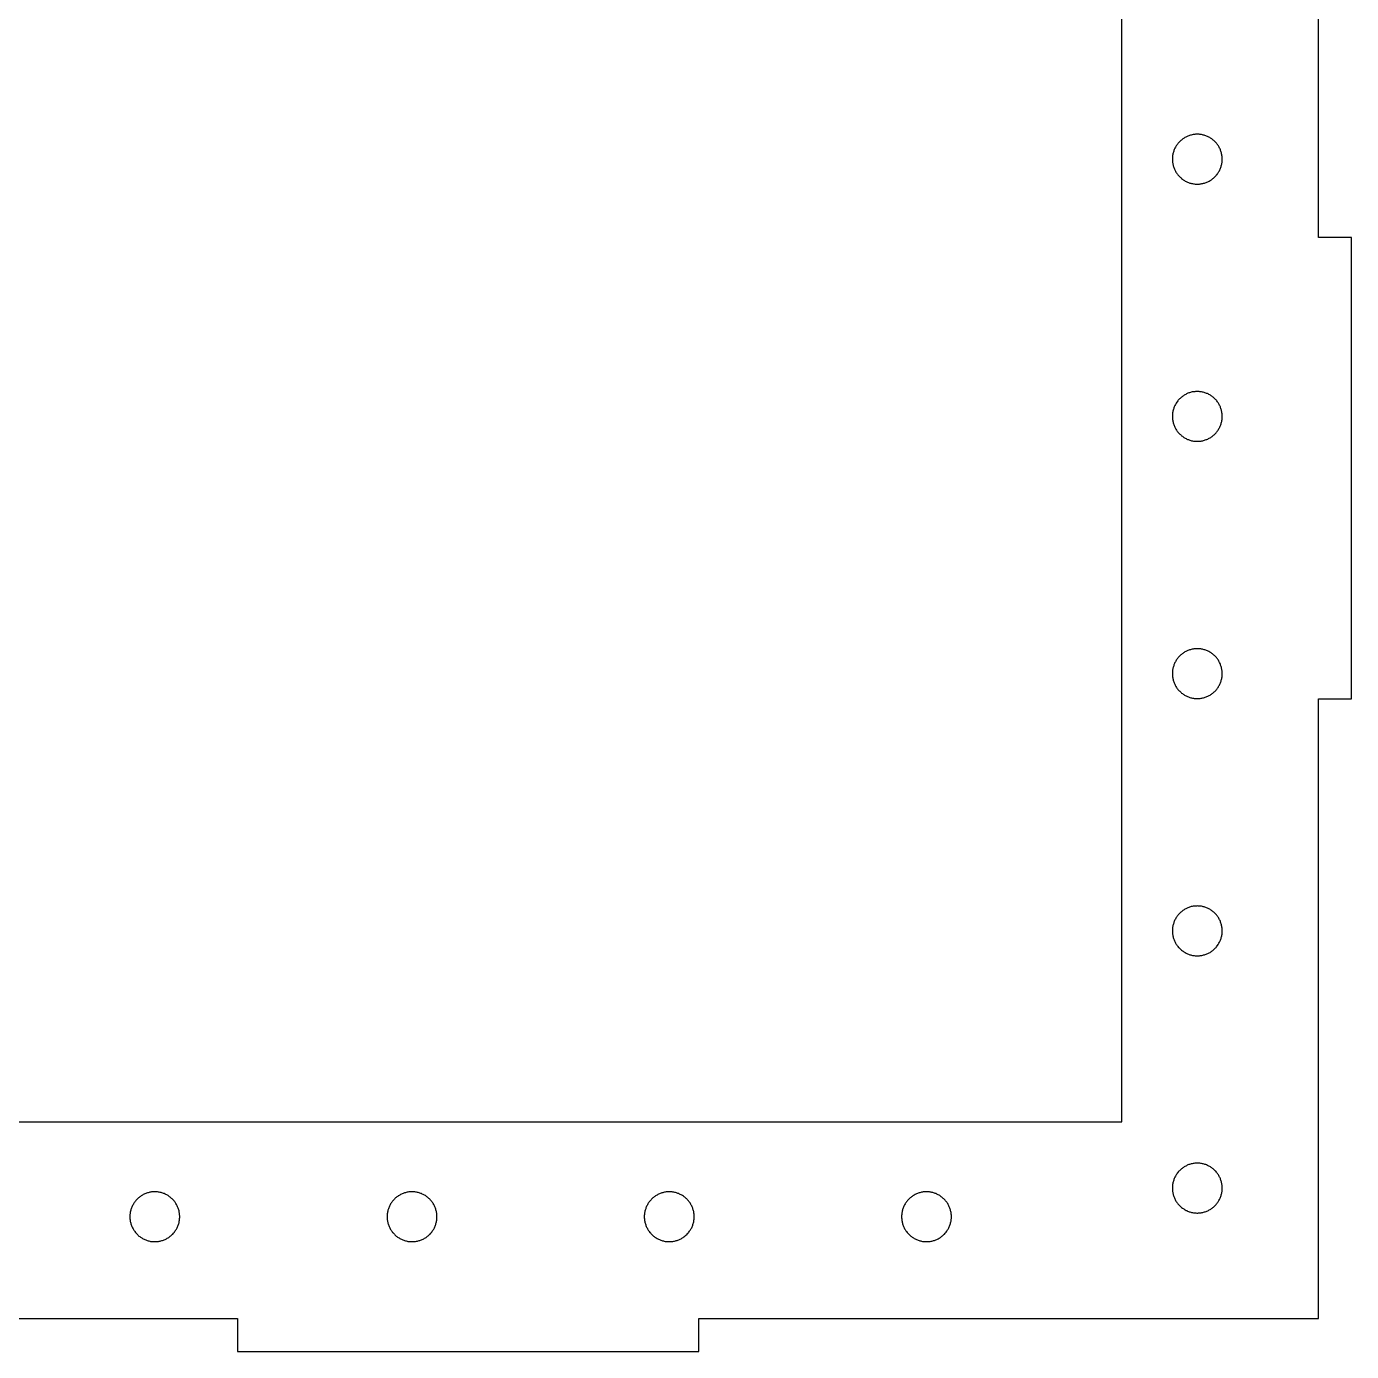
# Model space of a CAD drawing. Header units: millimetres. Extents: x 240 to 1017, y -90 to 481.
# Drawn here: x 629.3 to 756.3, y 227.3 to 354.3 of the extents above; entities that cross this region are included whole.
import ezdxf

# ---------------------------------------------------------------- set-up
doc = ezdxf.new("R2010")
doc.units = ezdxf.units.MM
doc.layers.add('Default', color=18, linetype='Continuous', true_color=0x000000)

msp = doc.modelspace()

# ---------------------------------------------------------------- linework, layer by layer
at = {"layer": 'Default'}
msp.add_lwpolyline([(609.06, 230.5), (649.52, 230.5), (649.52, 227.32), (693.73, 227.32), (693.73, 230.5), (753.12, 230.5), (753.12, 289.88), (756.29, 289.88), (756.29, 334.09), (753.12, 334.09), (753.12, 374.55), (756.29, 374.55), (756.29, 418.76), (753.12, 418.76), (753.12, 478.15), (693.73, 478.15)], dxfattribs=at)
for points in [[(524.31, 249.34), (734.27, 249.34), (734.27, 459.3), (524.31, 459.3)], [(741.76, 343.98), (741.68, 343.99), (741.6, 343.99), (741.51, 343.99), (741.43, 343.99), (741.35, 343.99), (741.27, 343.98), (741.18, 343.97), (741.1, 343.96), (741.02, 343.94), (740.94, 343.92), (740.86, 343.9), (740.78, 343.88), (740.7, 343.85), (740.62, 343.82), (740.55, 343.79), (740.47, 343.75), (740.4, 343.72), (740.33, 343.68), (740.25, 343.63), (740.18, 343.59), (740.12, 343.54), (740.05, 343.49), (739.99, 343.44), (739.92, 343.39), (739.86, 343.33), (739.8, 343.27), (739.75, 343.21), (739.69, 343.15), (739.64, 343.09), (739.59, 343.02), (739.54, 342.95), (739.49, 342.88), (739.45, 342.81), (739.41, 342.74), (739.37, 342.67), (739.34, 342.59), (739.3, 342.52), (739.27, 342.44), (739.25, 342.36), (739.22, 342.28), (739.2, 342.2), (739.18, 342.12), (739.16, 342.04), (739.15, 341.96), (739.14, 341.88), (739.13, 341.79), (739.13, 341.71), (739.12, 341.63), (739.12, 341.54), (739.13, 341.46), (739.13, 341.38), (739.14, 341.3), (739.16, 341.21), (739.17, 341.13), (739.19, 341.05), (739.21, 340.97), (739.23, 340.89), (739.26, 340.81), (739.29, 340.74), (739.32, 340.66), (739.35, 340.58), (739.39, 340.51), (739.43, 340.44), (739.47, 340.36), (739.51, 340.29), (739.56, 340.23), (739.61, 340.16), (739.66, 340.09), (739.71, 340.03), (739.77, 339.97), (739.83, 339.91), (739.89, 339.85), (739.95, 339.8), (740.01, 339.74), (740.08, 339.69), (740.15, 339.64), (740.22, 339.6), (740.29, 339.55), (740.36, 339.51), (740.43, 339.47), (740.51, 339.44), (740.58, 339.4), (740.66, 339.37), (740.74, 339.34), (740.81, 339.32), (740.89, 339.3), (740.97, 339.28), (741.06, 339.26), (741.14, 339.24), (741.22, 339.23), (741.3, 339.22), (741.38, 339.22), (741.47, 339.22), (741.55, 339.22), (741.63, 339.22), (741.72, 339.22), (741.8, 339.23), (741.88, 339.24), (741.96, 339.26), (742.04, 339.28), (742.12, 339.3), (742.2, 339.32), (742.28, 339.34), (742.36, 339.37), (742.44, 339.4), (742.51, 339.44), (742.59, 339.47), (742.66, 339.51), (742.73, 339.55), (742.8, 339.6), (742.87, 339.64), (742.94, 339.69), (743.01, 339.74), (743.07, 339.79), (743.13, 339.85), (743.19, 339.91), (743.25, 339.97), (743.31, 340.03), (743.36, 340.09), (743.41, 340.15), (743.46, 340.22), (743.51, 340.29), (743.55, 340.36), (743.59, 340.43), (743.63, 340.5), (743.67, 340.58), (743.7, 340.65), (743.74, 340.73), (743.76, 340.81), (743.79, 340.89), (743.81, 340.97), (743.83, 341.05), (743.85, 341.13), (743.87, 341.21), (743.88, 341.29), (743.89, 341.37), (743.9, 341.46), (743.9, 341.54), (743.9, 341.62), (743.9, 341.71), (743.89, 341.79), (743.89, 341.87), (743.87, 341.95), (743.86, 342.03), (743.84, 342.12), (743.83, 342.2), (743.8, 342.28), (743.78, 342.36), (743.75, 342.43), (743.72, 342.51), (743.69, 342.59), (743.65, 342.66), (743.62, 342.74), (743.57, 342.81), (743.53, 342.88), (743.49, 342.95), (743.44, 343.02), (743.39, 343.08), (743.34, 343.15), (743.28, 343.21), (743.22, 343.27), (743.17, 343.33), (743.1, 343.38), (743.04, 343.44), (742.98, 343.49), (742.91, 343.54), (742.84, 343.59), (742.77, 343.63), (742.7, 343.67), (742.63, 343.71), (742.56, 343.75), (742.48, 343.79), (742.4, 343.82), (742.33, 343.85), (742.25, 343.88), (742.17, 343.9), (742.09, 343.92), (742.01, 343.94), (741.93, 343.96), (741.84, 343.97)], [(741.76, 319.32), (741.68, 319.33), (741.6, 319.34), (741.51, 319.34), (741.43, 319.34), (741.35, 319.33), (741.27, 319.32), (741.18, 319.31), (741.1, 319.3), (741.02, 319.29), (740.94, 319.27), (740.86, 319.25), (740.78, 319.22), (740.7, 319.2), (740.62, 319.17), (740.55, 319.13), (740.47, 319.1), (740.4, 319.06), (740.33, 319.02), (740.25, 318.98), (740.18, 318.93), (740.12, 318.89), (740.05, 318.84), (739.99, 318.79), (739.92, 318.73), (739.86, 318.68), (739.8, 318.62), (739.75, 318.56), (739.69, 318.49), (739.64, 318.43), (739.59, 318.36), (739.54, 318.3), (739.49, 318.23), (739.45, 318.16), (739.41, 318.08), (739.37, 318.01), (739.34, 317.94), (739.3, 317.86), (739.27, 317.78), (739.25, 317.7), (739.22, 317.63), (739.2, 317.55), (739.18, 317.46), (739.16, 317.38), (739.15, 317.3), (739.14, 317.22), (739.13, 317.14), (739.13, 317.05), (739.12, 316.97), (739.12, 316.89), (739.13, 316.81), (739.13, 316.72), (739.14, 316.64), (739.16, 316.56), (739.17, 316.48), (739.19, 316.4), (739.21, 316.32), (739.23, 316.24), (739.26, 316.16), (739.29, 316.08), (739.32, 316), (739.35, 315.93), (739.39, 315.85), (739.43, 315.78), (739.47, 315.71), (739.51, 315.64), (739.56, 315.57), (739.61, 315.5), (739.66, 315.44), (739.71, 315.37), (739.77, 315.31), (739.83, 315.25), (739.89, 315.2), (739.95, 315.14), (740.01, 315.09), (740.08, 315.04), (740.15, 314.99), (740.22, 314.94), (740.29, 314.9), (740.36, 314.86), (740.43, 314.82), (740.51, 314.78), (740.58, 314.75), (740.66, 314.72), (740.74, 314.69), (740.81, 314.66), (740.89, 314.64), (740.97, 314.62), (741.06, 314.6), (741.14, 314.59), (741.22, 314.58), (741.3, 314.57), (741.38, 314.56), (741.47, 314.56), (741.55, 314.56), (741.63, 314.56), (741.72, 314.57), (741.8, 314.58), (741.88, 314.59), (741.96, 314.6), (742.04, 314.62), (742.12, 314.64), (742.2, 314.66), (742.28, 314.69), (742.36, 314.72), (742.44, 314.75), (742.51, 314.78), (742.59, 314.82), (742.66, 314.85), (742.73, 314.9), (742.8, 314.94), (742.87, 314.99), (742.94, 315.03), (743.01, 315.08), (743.07, 315.14), (743.13, 315.19), (743.19, 315.25), (743.25, 315.31), (743.31, 315.37), (743.36, 315.43), (743.41, 315.5), (743.46, 315.57), (743.51, 315.63), (743.55, 315.7), (743.59, 315.78), (743.63, 315.85), (743.67, 315.92), (743.7, 316), (743.74, 316.08), (743.76, 316.15), (743.79, 316.23), (743.81, 316.31), (743.83, 316.39), (743.85, 316.47), (743.87, 316.55), (743.88, 316.64), (743.89, 316.72), (743.9, 316.8), (743.9, 316.88), (743.9, 316.97), (743.9, 317.05), (743.89, 317.13), (743.89, 317.21), (743.87, 317.3), (743.86, 317.38), (743.84, 317.46), (743.83, 317.54), (743.8, 317.62), (743.78, 317.7), (743.75, 317.78), (743.72, 317.86), (743.69, 317.93), (743.65, 318.01), (743.62, 318.08), (743.57, 318.15), (743.53, 318.22), (743.49, 318.29), (743.44, 318.36), (743.39, 318.43), (743.34, 318.49), (743.28, 318.55), (743.22, 318.61), (743.17, 318.67), (743.1, 318.73), (743.04, 318.78), (742.98, 318.83), (742.91, 318.88), (742.84, 318.93), (742.77, 318.98), (742.7, 319.02), (742.63, 319.06), (742.56, 319.1), (742.48, 319.13), (742.4, 319.16), (742.33, 319.19), (742.25, 319.22), (742.17, 319.24), (742.09, 319.27), (742.01, 319.28), (741.93, 319.3), (741.84, 319.31)], [(741.76, 294.67), (741.68, 294.68), (741.6, 294.68), (741.51, 294.68), (741.43, 294.68), (741.35, 294.68), (741.27, 294.67), (741.18, 294.66), (741.1, 294.65), (741.02, 294.63), (740.94, 294.61), (740.86, 294.59), (740.78, 294.57), (740.7, 294.54), (740.62, 294.51), (740.55, 294.48), (740.47, 294.44), (740.4, 294.41), (740.33, 294.37), (740.25, 294.32), (740.18, 294.28), (740.12, 294.23), (740.05, 294.18), (739.99, 294.13), (739.92, 294.08), (739.86, 294.02), (739.8, 293.96), (739.75, 293.9), (739.69, 293.84), (739.64, 293.77), (739.59, 293.71), (739.54, 293.64), (739.49, 293.57), (739.45, 293.5), (739.41, 293.43), (739.37, 293.36), (739.34, 293.28), (739.3, 293.2), (739.27, 293.13), (739.25, 293.05), (739.22, 292.97), (739.2, 292.89), (739.18, 292.81), (739.16, 292.73), (739.15, 292.65), (739.14, 292.56), (739.13, 292.48), (739.13, 292.4), (739.12, 292.32), (739.12, 292.23), (739.13, 292.15), (739.13, 292.07), (739.14, 291.98), (739.16, 291.9), (739.17, 291.82), (739.19, 291.74), (739.21, 291.66), (739.23, 291.58), (739.26, 291.5), (739.29, 291.42), (739.32, 291.35), (739.35, 291.27), (739.39, 291.2), (739.43, 291.12), (739.47, 291.05), (739.51, 290.98), (739.56, 290.91), (739.61, 290.85), (739.66, 290.78), (739.71, 290.72), (739.77, 290.66), (739.83, 290.6), (739.89, 290.54), (739.95, 290.49), (740.01, 290.43), (740.08, 290.38), (740.15, 290.33), (740.22, 290.29), (740.29, 290.24), (740.36, 290.2), (740.43, 290.16), (740.51, 290.13), (740.58, 290.09), (740.66, 290.06), (740.74, 290.03), (740.81, 290.01), (740.89, 289.99), (740.97, 289.97), (741.06, 289.95), (741.14, 289.93), (741.22, 289.92), (741.3, 289.91), (741.38, 289.91), (741.47, 289.9), (741.55, 289.9), (741.63, 289.91), (741.72, 289.91), (741.8, 289.92), (741.88, 289.93), (741.96, 289.95), (742.04, 289.96), (742.12, 289.98), (742.2, 290.01), (742.28, 290.03), (742.36, 290.06), (742.44, 290.09), (742.51, 290.12), (742.59, 290.16), (742.66, 290.2), (742.73, 290.24), (742.8, 290.28), (742.87, 290.33), (742.94, 290.38), (743.01, 290.43), (743.07, 290.48), (743.13, 290.54), (743.19, 290.59), (743.25, 290.65), (743.31, 290.72), (743.36, 290.78), (743.41, 290.84), (743.46, 290.91), (743.51, 290.98), (743.55, 291.05), (743.59, 291.12), (743.63, 291.19), (743.67, 291.27), (743.7, 291.34), (743.74, 291.42), (743.76, 291.5), (743.79, 291.58), (743.81, 291.66), (743.83, 291.74), (743.85, 291.82), (743.87, 291.9), (743.88, 291.98), (743.89, 292.06), (743.9, 292.15), (743.9, 292.23), (743.9, 292.31), (743.9, 292.39), (743.89, 292.48), (743.89, 292.56), (743.87, 292.64), (743.86, 292.72), (743.84, 292.8), (743.83, 292.89), (743.8, 292.97), (743.78, 293.04), (743.75, 293.12), (743.72, 293.2), (743.69, 293.28), (743.65, 293.35), (743.62, 293.42), (743.57, 293.5), (743.53, 293.57), (743.49, 293.64), (743.44, 293.7), (743.39, 293.77), (743.34, 293.83), (743.28, 293.9), (743.22, 293.96), (743.17, 294.02), (743.1, 294.07), (743.04, 294.13), (742.98, 294.18), (742.91, 294.23), (742.84, 294.28), (742.77, 294.32), (742.7, 294.36), (742.63, 294.4), (742.56, 294.44), (742.48, 294.48), (742.4, 294.51), (742.33, 294.54), (742.25, 294.56), (742.17, 294.59), (742.09, 294.61), (742.01, 294.63), (741.93, 294.64), (741.84, 294.66)], [(741.76, 270.01), (741.68, 270.02), (741.6, 270.02), (741.51, 270.03), (741.43, 270.02), (741.35, 270.02), (741.27, 270.01), (741.18, 270), (741.1, 269.99), (741.02, 269.97), (740.94, 269.96), (740.86, 269.93), (740.78, 269.91), (740.7, 269.88), (740.62, 269.85), (740.55, 269.82), (740.47, 269.79), (740.4, 269.75), (740.33, 269.71), (740.25, 269.67), (740.18, 269.62), (740.12, 269.58), (740.05, 269.53), (739.99, 269.47), (739.92, 269.42), (739.86, 269.36), (739.8, 269.31), (739.75, 269.25), (739.69, 269.18), (739.64, 269.12), (739.59, 269.05), (739.54, 268.99), (739.49, 268.92), (739.45, 268.85), (739.41, 268.77), (739.37, 268.7), (739.34, 268.62), (739.3, 268.55), (739.27, 268.47), (739.25, 268.39), (739.22, 268.31), (739.2, 268.23), (739.18, 268.15), (739.16, 268.07), (739.15, 267.99), (739.14, 267.91), (739.13, 267.83), (739.13, 267.74), (739.12, 267.66), (739.12, 267.58), (739.13, 267.49), (739.13, 267.41), (739.14, 267.33), (739.16, 267.25), (739.17, 267.17), (739.19, 267.08), (739.21, 267), (739.23, 266.92), (739.26, 266.85), (739.29, 266.77), (739.32, 266.69), (739.35, 266.62), (739.39, 266.54), (739.43, 266.47), (739.47, 266.4), (739.51, 266.33), (739.56, 266.26), (739.61, 266.19), (739.66, 266.13), (739.71, 266.06), (739.77, 266), (739.83, 265.94), (739.89, 265.88), (739.95, 265.83), (740.01, 265.78), (740.08, 265.73), (740.15, 265.68), (740.22, 265.63), (740.29, 265.59), (740.36, 265.55), (740.43, 265.51), (740.51, 265.47), (740.58, 265.44), (740.66, 265.41), (740.74, 265.38), (740.81, 265.35), (740.89, 265.33), (740.97, 265.31), (741.06, 265.29), (741.14, 265.28), (741.22, 265.27), (741.3, 265.26), (741.38, 265.25), (741.47, 265.25), (741.55, 265.25), (741.63, 265.25), (741.72, 265.26), (741.8, 265.27), (741.88, 265.28), (741.96, 265.29), (742.04, 265.31), (742.12, 265.33), (742.2, 265.35), (742.28, 265.38), (742.36, 265.4), (742.44, 265.44), (742.51, 265.47), (742.59, 265.5), (742.66, 265.54), (742.73, 265.58), (742.8, 265.63), (742.87, 265.67), (742.94, 265.72), (743.01, 265.77), (743.07, 265.83), (743.13, 265.88), (743.19, 265.94), (743.25, 266), (743.31, 266.06), (743.36, 266.12), (743.41, 266.19), (743.46, 266.25), (743.51, 266.32), (743.55, 266.39), (743.59, 266.46), (743.63, 266.54), (743.67, 266.61), (743.7, 266.69), (743.74, 266.76), (743.76, 266.84), (743.79, 266.92), (743.81, 267), (743.83, 267.08), (743.85, 267.16), (743.87, 267.24), (743.88, 267.32), (743.89, 267.41), (743.9, 267.49), (743.9, 267.57), (743.9, 267.66), (743.9, 267.74), (743.89, 267.82), (743.89, 267.9), (743.87, 267.99), (743.86, 268.07), (743.84, 268.15), (743.83, 268.23), (743.8, 268.31), (743.78, 268.39), (743.75, 268.47), (743.72, 268.54), (743.69, 268.62), (743.65, 268.7), (743.62, 268.77), (743.57, 268.84), (743.53, 268.91), (743.49, 268.98), (743.44, 269.05), (743.39, 269.12), (743.34, 269.18), (743.28, 269.24), (743.22, 269.3), (743.17, 269.36), (743.1, 269.42), (743.04, 269.47), (742.98, 269.52), (742.91, 269.57), (742.84, 269.62), (742.77, 269.67), (742.7, 269.71), (742.63, 269.75), (742.56, 269.79), (742.48, 269.82), (742.4, 269.85), (742.33, 269.88), (742.25, 269.91), (742.17, 269.93), (742.09, 269.95), (742.01, 269.97), (741.93, 269.99), (741.84, 270)], [(741.76, 245.36), (741.68, 245.36), (741.6, 245.37), (741.51, 245.37), (741.43, 245.37), (741.35, 245.36), (741.27, 245.36), (741.18, 245.35), (741.1, 245.33), (741.02, 245.32), (740.94, 245.3), (740.86, 245.28), (740.78, 245.26), (740.7, 245.23), (740.62, 245.2), (740.55, 245.17), (740.47, 245.13), (740.4, 245.09), (740.33, 245.05), (740.25, 245.01), (740.18, 244.97), (740.12, 244.92), (740.05, 244.87), (739.99, 244.82), (739.92, 244.76), (739.86, 244.71), (739.8, 244.65), (739.75, 244.59), (739.69, 244.53), (739.64, 244.46), (739.59, 244.4), (739.54, 244.33), (739.49, 244.26), (739.45, 244.19), (739.41, 244.12), (739.37, 244.04), (739.34, 243.97), (739.3, 243.89), (739.27, 243.82), (739.25, 243.74), (739.22, 243.66), (739.2, 243.58), (739.18, 243.5), (739.16, 243.42), (739.15, 243.33), (739.14, 243.25), (739.13, 243.17), (739.13, 243.09), (739.12, 243), (739.12, 242.92), (739.13, 242.84), (739.13, 242.76), (739.14, 242.67), (739.16, 242.59), (739.17, 242.51), (739.19, 242.43), (739.21, 242.35), (739.23, 242.27), (739.26, 242.19), (739.29, 242.11), (739.32, 242.04), (739.35, 241.96), (739.39, 241.89), (739.43, 241.81), (739.47, 241.74), (739.51, 241.67), (739.56, 241.6), (739.61, 241.54), (739.66, 241.47), (739.71, 241.41), (739.77, 241.35), (739.83, 241.29), (739.89, 241.23), (739.95, 241.17), (740.01, 241.12), (740.08, 241.07), (740.15, 241.02), (740.22, 240.98), (740.29, 240.93), (740.36, 240.89), (740.43, 240.85), (740.51, 240.82), (740.58, 240.78), (740.66, 240.75), (740.74, 240.72), (740.81, 240.7), (740.89, 240.67), (740.97, 240.65), (741.06, 240.64), (741.14, 240.62), (741.22, 240.61), (741.3, 240.6), (741.38, 240.6), (741.47, 240.59), (741.55, 240.59), (741.63, 240.6), (741.72, 240.6), (741.8, 240.61), (741.88, 240.62), (741.96, 240.64), (742.04, 240.65), (742.12, 240.67), (742.2, 240.7), (742.28, 240.72), (742.36, 240.75), (742.44, 240.78), (742.51, 240.81), (742.59, 240.85), (742.66, 240.89), (742.73, 240.93), (742.8, 240.97), (742.87, 241.02), (742.94, 241.07), (743.01, 241.12), (743.07, 241.17), (743.13, 241.23), (743.19, 241.28), (743.25, 241.34), (743.31, 241.4), (743.36, 241.47), (743.41, 241.53), (743.46, 241.6), (743.51, 241.67), (743.55, 241.74), (743.59, 241.81), (743.63, 241.88), (743.67, 241.96), (743.7, 242.03), (743.74, 242.11), (743.76, 242.19), (743.79, 242.26), (743.81, 242.34), (743.83, 242.42), (743.85, 242.51), (743.87, 242.59), (743.88, 242.67), (743.89, 242.75), (743.9, 242.83), (743.9, 242.92), (743.9, 243), (743.9, 243.08), (743.89, 243.17), (743.89, 243.25), (743.87, 243.33), (743.86, 243.41), (743.84, 243.49), (743.83, 243.57), (743.8, 243.65), (743.78, 243.73), (743.75, 243.81), (743.72, 243.89), (743.69, 243.96), (743.65, 244.04), (743.62, 244.11), (743.57, 244.19), (743.53, 244.26), (743.49, 244.33), (743.44, 244.39), (743.39, 244.46), (743.34, 244.52), (743.28, 244.59), (743.22, 244.65), (743.17, 244.7), (743.1, 244.76), (743.04, 244.82), (742.98, 244.87), (742.91, 244.92), (742.84, 244.96), (742.77, 245.01), (742.7, 245.05), (742.63, 245.09), (742.56, 245.13), (742.48, 245.16), (742.4, 245.2), (742.33, 245.23), (742.25, 245.25), (742.17, 245.28), (742.09, 245.3), (742.01, 245.32), (741.93, 245.33), (741.84, 245.35)], [(643.96, 239.99), (643.97, 240.07), (643.98, 240.15), (643.98, 240.24), (643.98, 240.32), (643.97, 240.4), (643.96, 240.48), (643.95, 240.57), (643.94, 240.65), (643.93, 240.73), (643.91, 240.81), (643.89, 240.89), (643.86, 240.97), (643.84, 241.05), (643.81, 241.13), (643.77, 241.2), (643.74, 241.28), (643.7, 241.35), (643.66, 241.42), (643.62, 241.5), (643.57, 241.57), (643.53, 241.63), (643.48, 241.7), (643.43, 241.76), (643.37, 241.83), (643.32, 241.89), (643.26, 241.95), (643.2, 242), (643.13, 242.06), (643.07, 242.11), (643, 242.16), (642.94, 242.21), (642.87, 242.26), (642.8, 242.3), (642.73, 242.34), (642.65, 242.38), (642.58, 242.41), (642.5, 242.45), (642.42, 242.48), (642.35, 242.5), (642.27, 242.53), (642.19, 242.55), (642.11, 242.57), (642.02, 242.59), (641.94, 242.6), (641.86, 242.61), (641.78, 242.62), (641.69, 242.62), (641.61, 242.63), (641.53, 242.63), (641.45, 242.62), (641.36, 242.62), (641.28, 242.61), (641.2, 242.59), (641.12, 242.58), (641.04, 242.56), (640.96, 242.54), (640.88, 242.52), (640.8, 242.49), (640.72, 242.46), (640.64, 242.43), (640.57, 242.4), (640.49, 242.36), (640.42, 242.32), (640.35, 242.28), (640.28, 242.24), (640.21, 242.19), (640.14, 242.14), (640.08, 242.09), (640.02, 242.04), (639.95, 241.98), (639.89, 241.92), (639.84, 241.86), (639.78, 241.8), (639.73, 241.74), (639.68, 241.67), (639.63, 241.6), (639.58, 241.53), (639.54, 241.46), (639.5, 241.39), (639.46, 241.32), (639.42, 241.24), (639.39, 241.17), (639.36, 241.09), (639.33, 241.01), (639.3, 240.94), (639.28, 240.86), (639.26, 240.78), (639.24, 240.69), (639.23, 240.61), (639.22, 240.53), (639.21, 240.45), (639.2, 240.36), (639.2, 240.28), (639.2, 240.2), (639.2, 240.12), (639.21, 240.03), (639.22, 239.95), (639.23, 239.87), (639.24, 239.79), (639.26, 239.71), (639.28, 239.63), (639.3, 239.55), (639.33, 239.47), (639.36, 239.39), (639.39, 239.31), (639.42, 239.24), (639.46, 239.16), (639.5, 239.09), (639.54, 239.02), (639.58, 238.95), (639.63, 238.88), (639.67, 238.81), (639.73, 238.74), (639.78, 238.68), (639.83, 238.62), (639.89, 238.56), (639.95, 238.5), (640.01, 238.44), (640.07, 238.39), (640.14, 238.34), (640.21, 238.29), (640.27, 238.24), (640.34, 238.2), (640.42, 238.16), (640.49, 238.12), (640.56, 238.08), (640.64, 238.05), (640.72, 238.01), (640.79, 237.99), (640.87, 237.96), (640.95, 237.94), (641.03, 237.92), (641.11, 237.9), (641.19, 237.88), (641.28, 237.87), (641.36, 237.86), (641.44, 237.85), (641.52, 237.85), (641.61, 237.85), (641.69, 237.85), (641.77, 237.86), (641.86, 237.86), (641.94, 237.88), (642.02, 237.89), (642.1, 237.9), (642.18, 237.92), (642.26, 237.95), (642.34, 237.97), (642.42, 238), (642.5, 238.03), (642.57, 238.06), (642.65, 238.1), (642.72, 238.13), (642.79, 238.18), (642.86, 238.22), (642.93, 238.26), (643, 238.31), (643.07, 238.36), (643.13, 238.41), (643.19, 238.47), (643.25, 238.53), (643.31, 238.58), (643.37, 238.65), (643.42, 238.71), (643.48, 238.77), (643.52, 238.84), (643.57, 238.91), (643.62, 238.98), (643.66, 239.05), (643.7, 239.12), (643.74, 239.19), (643.77, 239.27), (643.8, 239.35), (643.83, 239.42), (643.86, 239.5), (643.89, 239.58), (643.91, 239.66), (643.93, 239.74), (643.94, 239.82), (643.95, 239.91)], [(668.62, 239.99), (668.63, 240.07), (668.63, 240.15), (668.63, 240.24), (668.63, 240.32), (668.63, 240.4), (668.62, 240.48), (668.61, 240.57), (668.6, 240.65), (668.58, 240.73), (668.56, 240.81), (668.54, 240.89), (668.52, 240.97), (668.49, 241.05), (668.46, 241.13), (668.43, 241.2), (668.4, 241.28), (668.36, 241.35), (668.32, 241.42), (668.28, 241.5), (668.23, 241.57), (668.18, 241.63), (668.13, 241.7), (668.08, 241.76), (668.03, 241.83), (667.97, 241.89), (667.91, 241.95), (667.85, 242), (667.79, 242.06), (667.73, 242.11), (667.66, 242.16), (667.59, 242.21), (667.52, 242.26), (667.45, 242.3), (667.38, 242.34), (667.31, 242.38), (667.23, 242.41), (667.16, 242.45), (667.08, 242.48), (667, 242.5), (666.92, 242.53), (666.84, 242.55), (666.76, 242.57), (666.68, 242.59), (666.6, 242.6), (666.52, 242.61), (666.43, 242.62), (666.35, 242.62), (666.27, 242.63), (666.18, 242.63), (666.1, 242.62), (666.02, 242.62), (665.94, 242.61), (665.85, 242.59), (665.77, 242.58), (665.69, 242.56), (665.61, 242.54), (665.53, 242.52), (665.45, 242.49), (665.38, 242.46), (665.3, 242.43), (665.22, 242.4), (665.15, 242.36), (665.08, 242.32), (665, 242.28), (664.93, 242.24), (664.87, 242.19), (664.8, 242.14), (664.73, 242.09), (664.67, 242.04), (664.61, 241.98), (664.55, 241.92), (664.49, 241.86), (664.44, 241.8), (664.38, 241.74), (664.33, 241.67), (664.28, 241.6), (664.24, 241.53), (664.19, 241.46), (664.15, 241.39), (664.11, 241.32), (664.08, 241.24), (664.04, 241.17), (664.01, 241.09), (663.99, 241.01), (663.96, 240.94), (663.94, 240.86), (663.92, 240.78), (663.9, 240.69), (663.89, 240.61), (663.87, 240.53), (663.87, 240.45), (663.86, 240.36), (663.86, 240.28), (663.86, 240.2), (663.86, 240.12), (663.86, 240.03), (663.87, 239.95), (663.88, 239.87), (663.9, 239.79), (663.92, 239.71), (663.94, 239.63), (663.96, 239.55), (663.98, 239.47), (664.01, 239.39), (664.04, 239.31), (664.08, 239.24), (664.11, 239.16), (664.15, 239.09), (664.19, 239.02), (664.24, 238.95), (664.28, 238.88), (664.33, 238.81), (664.38, 238.74), (664.43, 238.68), (664.49, 238.62), (664.55, 238.56), (664.61, 238.5), (664.67, 238.44), (664.73, 238.39), (664.8, 238.34), (664.86, 238.29), (664.93, 238.24), (665, 238.2), (665.07, 238.16), (665.14, 238.12), (665.22, 238.08), (665.29, 238.05), (665.37, 238.01), (665.45, 237.99), (665.53, 237.96), (665.61, 237.94), (665.69, 237.92), (665.77, 237.9), (665.85, 237.88), (665.93, 237.87), (666.01, 237.86), (666.1, 237.85), (666.18, 237.85), (666.26, 237.85), (666.35, 237.85), (666.43, 237.86), (666.51, 237.86), (666.59, 237.88), (666.68, 237.89), (666.76, 237.9), (666.84, 237.92), (666.92, 237.95), (667, 237.97), (667.07, 238), (667.15, 238.03), (667.23, 238.06), (667.3, 238.1), (667.38, 238.13), (667.45, 238.18), (667.52, 238.22), (667.59, 238.26), (667.66, 238.31), (667.72, 238.36), (667.79, 238.41), (667.85, 238.47), (667.91, 238.53), (667.97, 238.58), (668.02, 238.65), (668.08, 238.71), (668.13, 238.77), (668.18, 238.84), (668.23, 238.91), (668.27, 238.98), (668.32, 239.05), (668.36, 239.12), (668.39, 239.19), (668.43, 239.27), (668.46, 239.35), (668.49, 239.42), (668.52, 239.5), (668.54, 239.58), (668.56, 239.66), (668.58, 239.74), (668.6, 239.82), (668.61, 239.91)], [(693.28, 239.99), (693.28, 240.07), (693.29, 240.15), (693.29, 240.24), (693.29, 240.32), (693.28, 240.4), (693.28, 240.48), (693.27, 240.57), (693.25, 240.65), (693.24, 240.73), (693.22, 240.81), (693.2, 240.89), (693.17, 240.97), (693.15, 241.05), (693.12, 241.13), (693.09, 241.2), (693.05, 241.28), (693.01, 241.35), (692.97, 241.42), (692.93, 241.5), (692.89, 241.57), (692.84, 241.63), (692.79, 241.7), (692.74, 241.76), (692.68, 241.83), (692.63, 241.89), (692.57, 241.95), (692.51, 242), (692.45, 242.06), (692.38, 242.11), (692.32, 242.16), (692.25, 242.21), (692.18, 242.26), (692.11, 242.3), (692.04, 242.34), (691.96, 242.38), (691.89, 242.41), (691.81, 242.45), (691.73, 242.48), (691.66, 242.5), (691.58, 242.53), (691.5, 242.55), (691.42, 242.57), (691.34, 242.59), (691.25, 242.6), (691.17, 242.61), (691.09, 242.62), (691.01, 242.62), (690.92, 242.63), (690.84, 242.63), (690.76, 242.62), (690.67, 242.62), (690.59, 242.61), (690.51, 242.59), (690.43, 242.58), (690.35, 242.56), (690.27, 242.54), (690.19, 242.52), (690.11, 242.49), (690.03, 242.46), (689.95, 242.43), (689.88, 242.4), (689.81, 242.36), (689.73, 242.32), (689.66, 242.28), (689.59, 242.24), (689.52, 242.19), (689.45, 242.14), (689.39, 242.09), (689.33, 242.04), (689.27, 241.98), (689.21, 241.92), (689.15, 241.86), (689.09, 241.8), (689.04, 241.74), (688.99, 241.67), (688.94, 241.6), (688.89, 241.53), (688.85, 241.46), (688.81, 241.39), (688.77, 241.32), (688.73, 241.24), (688.7, 241.17), (688.67, 241.09), (688.64, 241.01), (688.62, 240.94), (688.59, 240.86), (688.57, 240.78), (688.56, 240.69), (688.54, 240.61), (688.53, 240.53), (688.52, 240.45), (688.51, 240.36), (688.51, 240.28), (688.51, 240.2), (688.51, 240.12), (688.52, 240.03), (688.53, 239.95), (688.54, 239.87), (688.55, 239.79), (688.57, 239.71), (688.59, 239.63), (688.61, 239.55), (688.64, 239.47), (688.67, 239.39), (688.7, 239.31), (688.73, 239.24), (688.77, 239.16), (688.81, 239.09), (688.85, 239.02), (688.89, 238.95), (688.94, 238.88), (688.99, 238.81), (689.04, 238.74), (689.09, 238.68), (689.14, 238.62), (689.2, 238.56), (689.26, 238.5), (689.32, 238.44), (689.39, 238.39), (689.45, 238.34), (689.52, 238.29), (689.59, 238.24), (689.66, 238.2), (689.73, 238.16), (689.8, 238.12), (689.87, 238.08), (689.95, 238.05), (690.03, 238.01), (690.1, 237.99), (690.18, 237.96), (690.26, 237.94), (690.34, 237.92), (690.42, 237.9), (690.51, 237.88), (690.59, 237.87), (690.67, 237.86), (690.75, 237.85), (690.84, 237.85), (690.92, 237.85), (691, 237.85), (691.08, 237.86), (691.17, 237.86), (691.25, 237.88), (691.33, 237.89), (691.41, 237.9), (691.49, 237.92), (691.57, 237.95), (691.65, 237.97), (691.73, 238), (691.81, 238.03), (691.88, 238.06), (691.96, 238.1), (692.03, 238.13), (692.1, 238.18), (692.18, 238.22), (692.24, 238.26), (692.31, 238.31), (692.38, 238.36), (692.44, 238.41), (692.5, 238.47), (692.57, 238.53), (692.62, 238.58), (692.68, 238.65), (692.73, 238.71), (692.79, 238.77), (692.84, 238.84), (692.88, 238.91), (692.93, 238.98), (692.97, 239.05), (693.01, 239.12), (693.05, 239.19), (693.08, 239.27), (693.12, 239.35), (693.15, 239.42), (693.17, 239.5), (693.2, 239.58), (693.22, 239.66), (693.24, 239.74), (693.25, 239.82), (693.27, 239.91)], [(717.93, 239.99), (717.94, 240.07), (717.94, 240.15), (717.94, 240.24), (717.94, 240.32), (717.94, 240.4), (717.93, 240.48), (717.92, 240.57), (717.91, 240.65), (717.89, 240.73), (717.87, 240.81), (717.85, 240.89), (717.83, 240.97), (717.8, 241.05), (717.77, 241.13), (717.74, 241.2), (717.71, 241.28), (717.67, 241.35), (717.63, 241.42), (717.59, 241.5), (717.54, 241.57), (717.49, 241.63), (717.45, 241.7), (717.39, 241.76), (717.34, 241.83), (717.28, 241.89), (717.22, 241.95), (717.16, 242), (717.1, 242.06), (717.04, 242.11), (716.97, 242.16), (716.9, 242.21), (716.84, 242.26), (716.76, 242.3), (716.69, 242.34), (716.62, 242.38), (716.54, 242.41), (716.47, 242.45), (716.39, 242.48), (716.31, 242.5), (716.23, 242.53), (716.15, 242.55), (716.07, 242.57), (715.99, 242.59), (715.91, 242.6), (715.83, 242.61), (715.74, 242.62), (715.66, 242.62), (715.58, 242.63), (715.5, 242.63), (715.41, 242.62), (715.33, 242.62), (715.25, 242.61), (715.17, 242.59), (715.08, 242.58), (715, 242.56), (714.92, 242.54), (714.84, 242.52), (714.77, 242.49), (714.69, 242.46), (714.61, 242.43), (714.54, 242.4), (714.46, 242.36), (714.39, 242.32), (714.32, 242.28), (714.25, 242.24), (714.18, 242.19), (714.11, 242.14), (714.05, 242.09), (713.98, 242.04), (713.92, 241.98), (713.86, 241.92), (713.8, 241.86), (713.75, 241.8), (713.7, 241.74), (713.64, 241.67), (713.6, 241.6), (713.55, 241.53), (713.51, 241.46), (713.46, 241.39), (713.43, 241.32), (713.39, 241.24), (713.36, 241.17), (713.32, 241.09), (713.3, 241.01), (713.27, 240.94), (713.25, 240.86), (713.23, 240.78), (713.21, 240.69), (713.2, 240.61), (713.19, 240.53), (713.18, 240.45), (713.17, 240.36), (713.17, 240.28), (713.17, 240.2), (713.17, 240.12), (713.18, 240.03), (713.18, 239.95), (713.2, 239.87), (713.21, 239.79), (713.23, 239.71), (713.25, 239.63), (713.27, 239.55), (713.3, 239.47), (713.32, 239.39), (713.35, 239.31), (713.39, 239.24), (713.42, 239.16), (713.46, 239.09), (713.5, 239.02), (713.55, 238.95), (713.59, 238.88), (713.64, 238.81), (713.69, 238.74), (713.75, 238.68), (713.8, 238.62), (713.86, 238.56), (713.92, 238.5), (713.98, 238.44), (714.04, 238.39), (714.11, 238.34), (714.17, 238.29), (714.24, 238.24), (714.31, 238.2), (714.38, 238.16), (714.46, 238.12), (714.53, 238.08), (714.61, 238.05), (714.68, 238.01), (714.76, 237.99), (714.84, 237.96), (714.92, 237.94), (715, 237.92), (715.08, 237.9), (715.16, 237.88), (715.24, 237.87), (715.33, 237.86), (715.41, 237.85), (715.49, 237.85), (715.57, 237.85), (715.66, 237.85), (715.74, 237.86), (715.82, 237.86), (715.9, 237.88), (715.99, 237.89), (716.07, 237.9), (716.15, 237.92), (716.23, 237.95), (716.31, 237.97), (716.39, 238), (716.46, 238.03), (716.54, 238.06), (716.61, 238.1), (716.69, 238.13), (716.76, 238.18), (716.83, 238.22), (716.9, 238.26), (716.97, 238.31), (717.03, 238.36), (717.1, 238.41), (717.16, 238.47), (717.22, 238.53), (717.28, 238.58), (717.34, 238.65), (717.39, 238.71), (717.44, 238.77), (717.49, 238.84), (717.54, 238.91), (717.58, 238.98), (717.63, 239.05), (717.67, 239.12), (717.7, 239.19), (717.74, 239.27), (717.77, 239.35), (717.8, 239.42), (717.83, 239.5), (717.85, 239.58), (717.87, 239.66), (717.89, 239.74), (717.91, 239.82), (717.92, 239.91)]]:
    msp.add_lwpolyline(points, close=True, dxfattribs=at)

doc.saveas('drawing.dxf')
